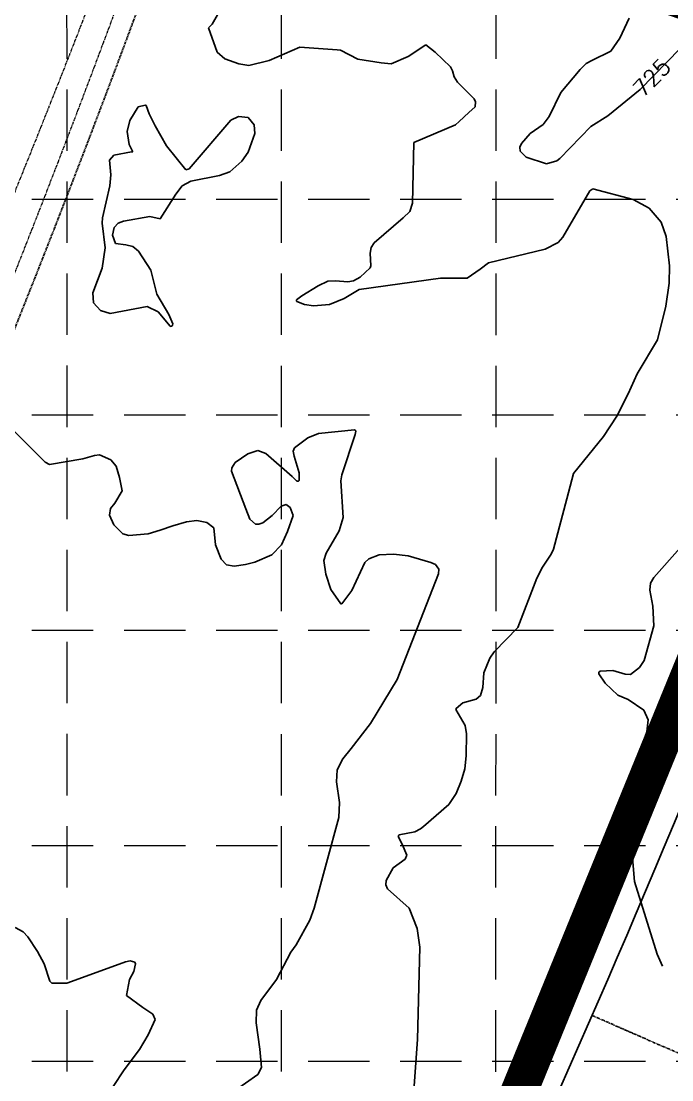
# Model space of a CAD drawing. Header units: inches. Extents: x 2520351 to 2523325, y 7106287 to 7111535.
# Drawn here: x 2520872.9 to 2521032, y 7107496.2 to 7107754.8 of the extents above; entities that cross this region are included whole.
import ezdxf

# ---------------------------------------------------------------- set-up
doc = ezdxf.new("R2010")
doc.units = ezdxf.units.IN
doc.header["$MEASUREMENT"] = 0
for name, pattern in [('DASHED', [0.75, 0.5, -0.25]), ('HIDDEN', [0.375, 0.25, -0.125]), ('Xbndy-SC$0$HIDDEN', [0.375, 0.25, -0.125]), ('Xbndy-SC$0$PHANTOM2', [1.25, 0.625, -0.125, 0.125, -0.125, 0.125, -0.125]), ('XSITE-SC2$0$PHANTOM2', [1.25, 0.625, -0.125, 0.125, -0.125, 0.125, -0.125])]:
    doc.linetypes.add(name, pattern=pattern)
for name, color, linetype in [('1 SODDED LOT', 2, 'Continuous'), ('CONTOURS', 35, 'Continuous'), ('GRID', 254, 'DASHED'), ('LIMITS OF DISTURBANCE', 1, 'Continuous'), ('Xbndy-SC$0$ESMT-WTR-RIDGE', 7, 'Xbndy-SC$0$HIDDEN'), ('XPAV-sc2$0$P-FOC', 11, 'Continuous'), ('XSITE-SC$0$bdy-65acres', 1, 'Continuous'), ('XSITE-SC2$0$P-LOTS', 251, 'XSITE-SC2$0$PHANTOM2'), ('XSITE-SC2$0$P-ROW-01', 3, 'XSITE-SC2$0$PHANTOM2'), ('xstorm-rr$0$storm-drain_a-PROP-PIPE', 251, 'Continuous')]:
    doc.layers.add(name, color=color, linetype=linetype)
doc.layers.add('Xbndy-SC$0$ROW-EX', color=5, linetype='Xbndy-SC$0$PHANTOM2', lineweight=0)
doc.styles.add('XTOPO-SC1-sec$0$L100_40', font='SIMPLEX.shx', dxfattribs={"height": 4})

msp = doc.modelspace()

# ---------------------------------------------------------------- hatches: boundary and pattern name
at = {"layer": '1 SODDED LOT'}
h = msp.add_hatch(dxfattribs=at)
h.set_pattern_fill('ANSI31', color=256, scale=60, style=0)
edge = h.paths.add_edge_path()
edge.add_line((2521746.39, 7107646.36), (2521744.86, 7107758.31))
edge.add_line((2521744.86, 7107758.31), (2521747.04, 7107758.37))
edge.add_line((2521747.04, 7107758.37), (2521750.99, 7107762.44))
edge.add_line((2521750.99, 7107762.44), (2521785.43, 7107762.91))
edge.add_arc((2521785.67, 7107745.01), 17.9, 0.1621, 90.7879, ccw=False)
edge.add_line((2521803.57, 7107745.06), (2521804.89, 7107727.46))
edge.add_line((2521804.89, 7107727.46), (2521805.02, 7107717.88))
edge.add_line((2521805.02, 7107717.88), (2521805.23, 7107706.44))
edge.add_line((2521805.23, 7107706.44), (2521804.25, 7107705.42))
edge.add_line((2521804.25, 7107705.42), (2521804.6, 7107688.82))
edge.add_arc((2521758.68, 7107687.86), 45.94, -68.3455, 1.1975, ccw=False)
edge.add_line((2521775.63, 7107645.16), (2521772.36, 7107644.15))
edge.add_line((2521772.36, 7107644.15), (2521769.8, 7107643.54))
edge.add_line((2521769.8, 7107643.54), (2521767.1, 7107643.06))
edge.add_line((2521767.1, 7107643.06), (2521762.92, 7107642.61))
edge.add_line((2521762.92, 7107642.61), (2521746.45, 7107642.34))
edge.add_line((2521746.45, 7107642.34), (2521746.39, 7107646.36))
h.paths.add_polyline_path([(2521496.41, 7107642.91), (2521494.87, 7107754.48), (2521494.86, 7107754.89), (2521544.44, 7107755.57), (2521546.49, 7107638.6), (2521496.44, 7107637.89)])
edge = h.paths.add_edge_path()
edge.add_line((2521560.4, 7107910.52), (2521558.07, 7108023.7))
edge.add_line((2521558.07, 7108023.7), (2521651.66, 7108025.62))
edge.add_line((2521651.66, 7108025.62), (2521653.09, 7108025.65))
edge.add_line((2521653.09, 7108025.65), (2521655.12, 7108025.67))
edge.add_arc((2521654.18, 7108007.32), 18.37, 20.5729, 87.0589, ccw=False)
edge.add_line((2521671.38, 7108013.78), (2521671.96, 7108011.77))
edge.add_line((2521671.96, 7108011.77), (2521672.24, 7108010.33))
edge.add_line((2521672.24, 7108010.33), (2521672.66, 7108004.67))
edge.add_line((2521672.66, 7108004.67), (2521673.88, 7107987.84))
edge.add_line((2521673.88, 7107987.84), (2521674.16, 7107971.91))
edge.add_line((2521674.16, 7107971.91), (2521673.19, 7107970.83))
edge.add_line((2521673.19, 7107970.83), (2521673.5, 7107955.69))
edge.add_arc((2521631.78, 7107952.34), 41.85, -86.2826, 4.5999, ccw=False)
edge.add_line((2521634.49, 7107910.57), (2521614.91, 7107910.13))
edge.add_line((2521614.91, 7107910.13), (2521613.93, 7107909.11))
edge.add_line((2521613.93, 7107909.11), (2521560.45, 7107908.05))
edge.add_line((2521560.45, 7107908.05), (2521560.4, 7107910.52))
edge = h.paths.add_edge_path()
edge.add_line((2521047.4, 7108212.41), (2521153.71, 7108190.41))
edge.add_line((2521153.71, 7108190.41), (2521165.45, 7108187.98))
edge.add_line((2521165.45, 7108187.98), (2521145.19, 7108096.36))
edge.add_line((2521145.19, 7108096.36), (2521144.82, 7108095.18))
edge.add_arc((2521127.58, 7108100.49), 18.04, 257.7556, 342.8824, ccw=False)
edge.add_line((2521123.75, 7108082.86), (2521105.24, 7108086.22))
edge.add_line((2521105.24, 7108086.22), (2521097.17, 7108087.7))
edge.add_line((2521097.17, 7108087.7), (2521093.78, 7108088.45))
edge.add_line((2521093.78, 7108088.45), (2521093.02, 7108089.64))
edge.add_line((2521093.02, 7108089.64), (2521042.14, 7108100.83))
edge.add_line((2521042.14, 7108100.83), (2521023.14, 7108104.63))
edge.add_line((2521023.14, 7108104.63), (2521047.4, 7108212.41))
edge = h.paths.add_edge_path()
edge.add_line((2521019.41, 7108035.32), (2521021.41, 7108042.83))
edge.add_arc((2521076.42, 7108028.18), 56.93, 107.2084, 165.0796, ccw=False)
edge.add_line((2521059.58, 7108082.56), (2521062.02, 7108082.75))
edge.add_line((2521062.02, 7108082.75), (2521063.44, 7108082.78))
edge.add_arc((2521064.2, 7108044.41), 38.38, 78.5499, 91.1383, ccw=False)
edge.add_line((2521071.82, 7108082.03), (2521087.22, 7108078.63))
edge.add_line((2521087.22, 7108078.63), (2521090.43, 7108077.93))
edge.add_line((2521090.43, 7108077.93), (2521091.62, 7108078.69))
edge.add_line((2521091.62, 7108078.69), (2521095.11, 7108077.9))
edge.add_line((2521095.11, 7108077.9), (2521098.91, 7108076.73))
edge.add_line((2521098.91, 7108076.73), (2521104.9, 7108074.86))
edge.add_line((2521104.9, 7108074.86), (2521106.43, 7108074.38))
edge.add_line((2521106.43, 7108074.38), (2521107.21, 7108074.19))
edge.add_arc((2521102.83, 7108057.05), 17.69, -2.7582, 75.6705, ccw=False)
edge.add_arc((2521095.73, 7108057.39), 24.8, 350.2174, 357.2418, ccw=False)
edge.add_arc((2521158.46, 7108041.57), 40.02, 163.1293, 313.4846)
edge.add_line((2521185.99, 7108012.53), (2521186.72, 7108013.24))
edge.add_line((2521186.72, 7108013.24), (2521188.44, 7108014.97))
edge.add_line((2521188.44, 7108014.97), (2521189.32, 7108015.76))
edge.add_line((2521189.32, 7108015.76), (2521190.38, 7108016.6))
edge.add_arc((2521201.33, 7108002.77), 17.64, 93.2276, 128.3689, ccw=False)
edge.add_line((2521200.34, 7108020.38), (2521227, 7108020.95))
edge.add_line((2521227, 7108020.95), (2521230.56, 7107901.29))
edge.add_line((2521230.56, 7107901.29), (2521209.57, 7107900.92))
edge.add_line((2521209.57, 7107900.92), (2521208.43, 7107900.96))
edge.add_arc((2521221.45, 7108343.75), 442.98, 261.0973, 268.3161, ccw=False)
edge.add_line((2521152.89, 7107906.1), (2521147.31, 7107907.18))
edge.add_line((2521147.31, 7107907.18), (2521141.42, 7107908.4))
edge.add_line((2521141.42, 7107908.4), (2521135.5, 7107909.75))
edge.add_line((2521135.5, 7107909.75), (2521130.22, 7107911.08))
edge.add_line((2521130.22, 7107911.08), (2521114.24, 7107915.61))
edge.add_line((2521114.24, 7107915.61), (2521091.68, 7107923.2))
edge.add_line((2521091.68, 7107923.2), (2521064.35, 7107932.48))
edge.add_line((2521064.35, 7107932.48), (2521052.41, 7107936.54))
edge.add_line((2521052.41, 7107936.54), (2521051.79, 7107937.81))
edge.add_line((2521051.79, 7107937.81), (2521044.55, 7107940.27))
edge.add_arc((2521050.15, 7107983.52), 43.61, 187.3885, 262.6305, ccw=False)
edge.add_line((2521006.9, 7107977.91), (2521006.81, 7107978.71))
edge.add_line((2521006.81, 7107978.71), (2521006.68, 7107980.35))
edge.add_line((2521006.68, 7107980.35), (2521006.61, 7107982.52))
edge.add_arc((2521037.37, 7107983.5), 30.78, 169.0142, 181.8294, ccw=False)
edge.add_line((2521007.16, 7107989.36), (2521012.97, 7108011.46))
edge.add_line((2521012.97, 7108011.46), (2521012.26, 7108012.66))
edge.add_line((2521012.26, 7108012.66), (2521018.19, 7108034.61))
edge.add_line((2521018.19, 7108034.61), (2521019.41, 7108035.32))
h.paths.add_polyline_path([(2521283.39, 7108006.11), (2521285.51, 7107902.42), (2521505.51, 7107906.91), (2521503.11, 7108022.57), (2521283.29, 7108018.11)])
edge = h.paths.add_edge_path()
edge.add_line((2521558.72, 7108049.83), (2521558.74, 7108061.74))
edge.add_line((2521558.74, 7108061.74), (2521556.73, 7108159.77))
edge.add_line((2521556.73, 7108159.77), (2521608.8, 7108160.83))
edge.add_line((2521608.8, 7108160.83), (2521609.82, 7108159.85))
edge.add_line((2521609.82, 7108159.85), (2521624.96, 7108160.17))
edge.add_arc((2521625.88, 7108115.42), 44.75, 8.834, 91.1827, ccw=False)
edge.add_line((2521670.1, 7108122.3), (2521670.53, 7108101.58))
edge.add_line((2521670.53, 7108101.58), (2521671.54, 7108100.6))
edge.add_line((2521671.54, 7108100.6), (2521671.87, 7108084.53))
edge.add_line((2521671.87, 7108084.53), (2521671.15, 7108070.03))
edge.add_line((2521671.15, 7108070.03), (2521671.15, 7108068.8))
edge.add_arc((2521654.11, 7108068.8), 17.04, -87.2047, 0, ccw=False)
edge.add_line((2521654.94, 7108051.78), (2521653.54, 7108051.67))
edge.add_line((2521653.54, 7108051.67), (2521558.72, 7108049.83))
edge = h.paths.add_edge_path()
edge.add_line((2521506.88, 7108158.75), (2521219.57, 7108152.9))
edge.add_line((2521219.57, 7108152.9), (2521201.84, 7108151.72))
edge.add_line((2521201.84, 7108151.72), (2521198.48, 7108151.46))
edge.add_arc((2521199.96, 7108132), 19.52, 94.3325, 163.5555)
edge.add_line((2521181.24, 7108137.52), (2521171.4, 7108094.46))
edge.add_line((2521171.4, 7108094.46), (2521161.77, 7108088.5))
edge.add_line((2521161.77, 7108088.5), (2521156.09, 7108064.96))
edge.add_arc((2521177.51, 7108059.79), 22.04, 166.4191, 262.6913)
edge.add_line((2521174.7, 7108037.93), (2521175.55, 7108037.91))
edge.add_line((2521175.55, 7108037.91), (2521179.48, 7108042))
edge.add_line((2521179.48, 7108042), (2521402.46, 7108046.53))
edge.add_line((2521402.46, 7108046.53), (2521495.69, 7108048.45))
edge.add_line((2521495.69, 7108048.45), (2521499.77, 7108044.52))
edge.add_line((2521499.77, 7108044.52), (2521508.7, 7108044.69))
edge.add_line((2521508.7, 7108044.69), (2521508.63, 7108061.23))
edge.add_line((2521508.63, 7108061.23), (2521506.88, 7108158.75))
edge = h.paths.add_edge_path()
edge.add_line((2521610.94, 7108171.88), (2521608.46, 7108290.01))
edge.add_line((2521608.46, 7108290.01), (2521533.5, 7108288.35))
edge.add_line((2521533.5, 7108288.35), (2521484.86, 7108287.21))
edge.add_line((2521484.86, 7108287.21), (2521460.83, 7108286.21))
edge.add_line((2521460.83, 7108286.21), (2521429.9, 7108284.54))
edge.add_line((2521429.9, 7108284.54), (2521368.78, 7108281.06))
edge.add_line((2521368.78, 7108281.06), (2521349.23, 7108279.95))
edge.add_line((2521349.23, 7108279.95), (2521261.12, 7108274.98))
edge.add_line((2521261.12, 7108274.98), (2521221, 7108272.74))
edge.add_line((2521221, 7108272.74), (2521216.72, 7108276.52))
edge.add_line((2521216.72, 7108276.52), (2521216.67, 7108276.52))
edge.add_arc((2521217.41, 7108256.67), 19.86, 92.1221, 170.604)
edge.add_line((2521197.82, 7108259.91), (2521204.23, 7108250.57))
edge.add_line((2521204.23, 7108250.57), (2521191.32, 7108184.43))
edge.add_line((2521191.32, 7108184.43), (2521191.26, 7108184.1))
edge.add_arc((2521208.22, 7108180.91), 17.26, 169.3216, 273.4207)
edge.add_line((2521209.25, 7108163.67), (2521219.73, 7108162.93))
edge.add_line((2521219.73, 7108162.93), (2521312.77, 7108164.87))
edge.add_line((2521312.77, 7108164.87), (2521481.29, 7108168.3))
edge.add_line((2521481.29, 7108168.3), (2521608.6, 7108170.83))
edge.add_line((2521608.6, 7108170.83), (2521609.57, 7108171.85))
edge.add_line((2521609.57, 7108171.85), (2521610.94, 7108171.88))
edge = h.paths.add_edge_path()
edge.add_line((2521627.16, 7108316.19), (2521544.24, 7108314.51))
edge.add_line((2521544.24, 7108314.51), (2521502.41, 7108313.51))
edge.add_line((2521502.41, 7108313.51), (2521481.25, 7108313))
edge.add_line((2521481.25, 7108313), (2521407.23, 7108309.18))
edge.add_line((2521407.23, 7108309.18), (2521291.9, 7108302.79))
edge.add_line((2521291.9, 7108302.79), (2521288.46, 7108418.47))
edge.add_line((2521288.46, 7108418.47), (2521407.15, 7108420.82))
edge.add_line((2521407.15, 7108420.82), (2521497.39, 7108422.63))
edge.add_line((2521497.39, 7108422.63), (2521603.37, 7108424.87))
edge.add_line((2521603.37, 7108424.87), (2521604.44, 7108423.88))
edge.add_line((2521604.44, 7108423.88), (2521620.18, 7108424.17))
edge.add_arc((2521620.99, 7108379.83), 44.34, 11.6094, 91.0508, ccw=False)
edge.add_line((2521664.42, 7108388.76), (2521665.18, 7108365.61))
edge.add_line((2521665.18, 7108365.61), (2521666.17, 7108364.62))
edge.add_line((2521666.17, 7108364.62), (2521666.53, 7108349.61))
edge.add_line((2521666.53, 7108349.61), (2521665.82, 7108330.77))
edge.add_line((2521665.82, 7108330.77), (2521665.78, 7108329.18))
edge.add_arc((2521648.75, 7108329.68), 17.03, 269.7677, 358.3135, ccw=False)
edge.add_line((2521648.68, 7108312.65), (2521631.32, 7108312.27))
edge.add_line((2521631.32, 7108312.27), (2521627.16, 7108316.19))
edge = h.paths.add_edge_path()
edge.add_line((2521256.27, 7108555.67), (2521264.44, 7108547.85))
edge.add_line((2521264.44, 7108547.85), (2521422.22, 7108551.08))
edge.add_line((2521422.22, 7108551.08), (2521439.6, 7108551.4))
edge.add_line((2521439.6, 7108551.4), (2521460.09, 7108551.78))
edge.add_line((2521460.09, 7108551.78), (2521478.53, 7108551.99))
edge.add_line((2521478.53, 7108551.99), (2521498.9, 7108551.85))
edge.add_line((2521498.9, 7108551.85), (2521515.27, 7108551.59))
edge.add_line((2521515.27, 7108551.59), (2521535.22, 7108551.01))
edge.add_line((2521535.22, 7108551.01), (2521558.63, 7108550.02))
edge.add_line((2521558.63, 7108550.02), (2521563.46, 7108549.77))
edge.add_line((2521563.46, 7108549.77), (2521600.09, 7108547.42))
edge.add_line((2521600.09, 7108547.42), (2521612.24, 7108546.59))
edge.add_line((2521612.24, 7108546.59), (2521642.87, 7108544.49))
edge.add_line((2521642.87, 7108544.49), (2521644.67, 7108544.41))
edge.add_arc((2521643.68, 7108526.18), 18.26, -0.2001, 86.9036, ccw=False)
edge.add_line((2521661.94, 7108526.12), (2521663.48, 7108497.64))
edge.add_line((2521663.48, 7108497.64), (2521662.44, 7108496.61))
edge.add_line((2521662.44, 7108496.61), (2521662.84, 7108477.01))
edge.add_arc((2521621.17, 7108477.8), 41.67, 279.5049, 358.923, ccw=False)
edge.add_line((2521628.05, 7108436.7), (2521270.95, 7108428.02))
edge.add_line((2521270.95, 7108428.02), (2521264.41, 7108428))
edge.add_line((2521264.41, 7108428), (2521251.99, 7108428.74))
edge.add_line((2521251.99, 7108428.74), (2521250.56, 7108428.86))
edge.add_line((2521250.56, 7108428.86), (2521248.88, 7108429.14))
edge.add_arc((2521252.57, 7108446.62), 17.86, 178.6911, 258.0797, ccw=False)
edge.add_line((2521234.71, 7108447.03), (2521243.77, 7108528.42))
edge.add_line((2521243.77, 7108528.42), (2521236.52, 7108537.37))
edge.add_line((2521236.52, 7108537.37), (2521236.59, 7108537.82))
edge.add_arc((2521256.58, 7108535.54), 20.12, 94.1833, 173.5096, ccw=False)
edge.add_line((2521255.11, 7108555.6), (2521256.27, 7108555.67))
edge = h.paths.add_edge_path()
edge.add_line((2521107.58, 7108664.77), (2521108.64, 7108682.72))
edge.add_line((2521108.64, 7108682.72), (2521266.52, 7108685.94))
edge.add_line((2521266.52, 7108685.94), (2521268.4, 7108592.03))
edge.add_line((2521268.4, 7108592.03), (2521265.61, 7108582.1))
edge.add_line((2521265.61, 7108582.1), (2521265.6, 7108582.05))
edge.add_line((2521265.6, 7108582.05), (2521265.56, 7108582.07))
edge.add_arc((2521245.59, 7108545.89), 41.32, 61.0945, 134.8409)
edge.add_line((2521216.45, 7108575.19), (2521207.18, 7108580.34))
edge.add_line((2521207.18, 7108580.34), (2521107.58, 7108664.77))
h.paths.add_polyline_path([(2521338.51, 7108687.38), (2521340.74, 7108575.45), (2521409.85, 7108576.76), (2521462.55, 7108577.85), (2521498.11, 7108577.93), (2521524.42, 7108577.42), (2521561.99, 7108575.86), (2521619.96, 7108572.16), (2521620.68, 7108584.2), (2521618.44, 7108693.07)])
edge = h.paths.add_edge_path()
edge.add_line((2521675.61, 7108638.41), (2521787.53, 7108640.54))
edge.add_line((2521787.53, 7108640.54), (2521788.82, 7108582.44))
edge.add_arc((2521769.3, 7108582), 19.53, -91.2766, 1.2682, ccw=False)
edge.add_line((2521768.86, 7108562.48), (2521676.84, 7108568.35))
edge.add_line((2521676.84, 7108568.35), (2521675.61, 7108638.41))
h.paths.add_polyline_path([(2522089.45, 7108697.69), (2522087.41, 7108797.67), (2522087.4, 7108809.66), (2522141.64, 7108810.78), (2522144.56, 7108694.83), (2522090.79, 7108693.71), (2522089.8, 7108692.7), (2522089.51, 7108692.7)])
h.paths.add_polyline_path([(2522252.39, 7108801.05), (2522254.38, 7108696.13), (2522309.56, 7108697.17), (2522307.11, 7108814.19), (2522252.07, 7108813.05)])
edge = h.paths.add_edge_path()
edge.add_line((2522425.42, 7107990.85), (2522320.45, 7107988.7))
edge.add_line((2522320.45, 7107988.7), (2522321.28, 7107951.54))
edge.add_line((2522321.28, 7107951.54), (2522322.52, 7107935.37))
edge.add_arc((2522340.74, 7107935.67), 18.22, 180.9526, 266.0005)
edge.add_line((2522339.47, 7107917.49), (2522396.48, 7107918.22))
edge.add_line((2522396.48, 7107918.22), (2522404.4, 7107910.48))
edge.add_line((2522404.4, 7107910.48), (2522427.53, 7107910.71))
edge.add_arc((2522426.8, 7107930.52), 19.82, 272.1239, 358.3676)
edge.add_line((2522446.62, 7107929.95), (2522445.36, 7107990.97))
edge.add_line((2522445.36, 7107990.97), (2522425.42, 7107990.85))
h.paths.add_polyline_path([(2522420.67, 7108224.34), (2522421.87, 7108165.95), (2522317.91, 7108163.85), (2522317.73, 7108171.63), (2522316.69, 7108172.59), (2522315.73, 7108222.04)])
h.paths.add_polyline_path([(2522580.28, 7108243.42), (2522458.38, 7108240.38), (2522464.65, 7107967.07), (2522585.56, 7107967.98)])
edge = h.paths.add_edge_path()
edge.add_line((2522579.22, 7108296.92), (2522576.73, 7108417.39))
edge.add_line((2522576.73, 7108417.39), (2522469.65, 7108328.39))
edge.add_line((2522469.65, 7108328.39), (2522462.53, 7108321.45))
edge.add_line((2522462.53, 7108321.45), (2522462.71, 7108321.2))
edge.add_arc((2522430.81, 7108296.5), 40.35, 0.4877, 37.7474, ccw=False)
edge.add_line((2522471.16, 7108296.85), (2522579.22, 7108296.92))
h.paths.add_polyline_path([(2522576.35, 7108437.57), (2522445, 7108434.96), (2522443.72, 7108526.29), (2522442.61, 7108536.5), (2522453.2, 7108543.61), (2522459.72, 7108551.85), (2522464.2, 7108561.88), (2522465.59, 7108573.17), (2522464.18, 7108583.42), (2522459.8, 7108593.28), (2522456.3, 7108597.55), (2522461.81, 7108601.72), (2522466.36, 7108600.86), (2522572.93, 7108603.07)])
h.paths.add_polyline_path([(2522569.61, 7108768), (2522570.72, 7108713.03), (2522460.71, 7108710.69), (2522444.76, 7108711.11), (2522444.01, 7108746), (2522444.87, 7108752.5), (2522447.49, 7108758.01), (2522451.68, 7108762.45), (2522456.29, 7108765.05), (2522464.83, 7108769.19), (2522481.93, 7108766.16)])
h.paths.add_polyline_path([(2522560.76, 7109202.2), (2522446.33, 7109199.81), (2522434.27, 7109198.05), (2522437.5, 7109182.67), (2522439.66, 7109156.51), (2522441.43, 7109069.76), (2522437.53, 7109065.63), (2522437.82, 7109051.02), (2522439.59, 7109049.34), (2522563.76, 7109052.27)])

# ---------------------------------------------------------------- linework, layer by layer
at = {"layer": 'CONTOURS'}
for p, q in [((2520921.93, 7107758.28, 726), (2520919.56, 7107754.09, 726)), ((2521021.55, 7107755.6, 725), (2521019.23, 7107750.65, 725)), ((2520919.56, 7107754.09, 726), (2520918.67, 7107753.2, 726)), ((2520918.67, 7107753.2, 726), (2520920.83, 7107747.3, 726)), ((2521019.23, 7107750.65, 725), (2521017.07, 7107747.52, 725)), ((2520920.83, 7107747.3, 726), (2520922.71, 7107745.67, 726)), ((2520933.51, 7107745.23, 726), (2520941.05, 7107748.45, 726)), ((2520941.05, 7107748.45, 726), (2520950.17, 7107747.86, 726)), ((2520950.17, 7107747.86, 726), (2520951, 7107747.77, 726)), ((2520951, 7107747.77, 726), (2520955.17, 7107745.57, 726)), ((2520967.51, 7107746.24, 726), (2520971.86, 7107749.04, 726)), ((2520971.86, 7107749.04, 726), (2520974.11, 7107747.23, 726)), ((2520974.11, 7107747.23, 726), (2520977.82, 7107743.68, 726)), ((2521017.07, 7107747.52, 725), (2521012.44, 7107745.24, 725)), ((2521024.24, 7107738.17, 725), (2521033.96, 7107748.16, 725)), ((2520922.71, 7107745.67, 726), (2520926.08, 7107744.38, 726)), ((2520926.08, 7107744.38, 726), (2520928.52, 7107744.04, 726)), ((2520928.52, 7107744.04, 726), (2520933.51, 7107745.23, 726)), ((2520955.17, 7107745.57, 726), (2520960.89, 7107744.64, 726)), ((2520960.89, 7107744.64, 726), (2520963.38, 7107744.43, 726)), ((2520963.38, 7107744.43, 726), (2520967.51, 7107746.24, 726)), ((2521010.98, 7107744.46, 725), (2521009.55, 7107743.06, 725)), ((2521012.44, 7107745.24, 725), (2521010.98, 7107744.46, 725)), ((2520977.82, 7107743.68, 726), (2520978.36, 7107742.74, 726)), ((2520978.36, 7107742.74, 726), (2520978.73, 7107741.22, 726)), ((2521009.55, 7107743.06, 725), (2521004.86, 7107737.38, 725)), ((2520978.73, 7107741.22, 726), (2520979.53, 7107739.93, 726)), ((2520979.53, 7107739.93, 726), (2520983.61, 7107735.83, 726)), ((2521004.86, 7107737.38, 725), (2521001.97, 7107731.51, 725)), ((2521016.34, 7107731.7, 725), (2521024.24, 7107738.17, 725)), ((2520899.51, 7107730.55, 727), (2520901.47, 7107733.88, 727)), ((2520901.47, 7107733.88, 727), (2520903.25, 7107734.33, 727)), ((2520903.25, 7107734.33, 727), (2520903.43, 7107734.27, 727)), ((2520903.43, 7107734.27, 727), (2520904.19, 7107732.16, 727)), ((2520983.87, 7107733.91, 726), (2520982.33, 7107732.5, 726)), ((2520983.61, 7107735.83, 726), (2520983.97, 7107735.17, 726)), ((2520983.97, 7107735.17, 726), (2520983.87, 7107733.91, 726)), ((2520904.19, 7107732.16, 727), (2520905.68, 7107729.25, 727)), ((2520924.14, 7107730.63, 727), (2520926.03, 7107731.57, 727)), ((2520926.03, 7107731.57, 727), (2520928.37, 7107731.27, 727)), ((2520928.37, 7107731.27, 727), (2520929.83, 7107729.48, 727)), ((2520982.33, 7107732.5, 726), (2520979.95, 7107730.3, 726)), ((2521001.97, 7107731.51, 725), (2521000.53, 7107729.62, 725)), ((2521012.19, 7107729.07, 725), (2521016.34, 7107731.7, 725)), ((2520898.78, 7107727.89, 727), (2520899.51, 7107730.55, 727)), ((2520905.68, 7107729.25, 727), (2520908.43, 7107724.37, 727)), ((2520913.99, 7107718.77, 727), (2520924.14, 7107730.63, 727)), ((2520929.83, 7107729.48, 727), (2520929.99, 7107727.37, 727)), ((2520979.05, 7107729.47, 726), (2520968.86, 7107725.18, 726)), ((2520979.95, 7107730.3, 726), (2520979.05, 7107729.47, 726)), ((2521000.53, 7107729.62, 725), (2520997.34, 7107727.38, 725)), ((2521004.55, 7107721.27, 725), (2521012.19, 7107729.07, 725)), ((2520899.31, 7107724.67, 727), (2520898.78, 7107727.89, 727)), ((2520929.99, 7107727.37, 727), (2520928.42, 7107722.86, 727)), ((2520997.34, 7107727.38, 725), (2520995.2, 7107724.95, 725)), ((2520900.11, 7107723.08, 727), (2520899.31, 7107724.67, 727)), ((2520908.43, 7107724.37, 727), (2520913.18, 7107718.49, 727)), ((2520968.86, 7107725.18, 726), (2520968.58, 7107710.36, 726)), ((2520995.2, 7107724.95, 725), (2520994.8, 7107724.04, 725)), ((2520994.8, 7107724.04, 725), (2520994.92, 7107723.06, 725)), ((2520894.52, 7107720.84, 727), (2520895.53, 7107722.06, 727)), ((2520895.53, 7107722.06, 727), (2520899.84, 7107722.88, 727)), ((2520899.84, 7107722.88, 727), (2520900.21, 7107722.9, 727)), ((2520900.21, 7107722.9, 727), (2520900.11, 7107723.08, 727)), ((2520928.42, 7107722.86, 727), (2520926.85, 7107720.63, 727)), ((2520994.92, 7107723.06, 725), (2520996.39, 7107721.63, 725)), ((2520996.39, 7107721.63, 725), (2521001.32, 7107720, 725)), ((2521003.85, 7107720.7, 725), (2521004.55, 7107721.27, 725)), ((2520894.82, 7107717.28, 727), (2520894.52, 7107720.84, 727)), ((2520913.18, 7107718.49, 727), (2520913.99, 7107718.77, 727)), ((2520926.85, 7107720.63, 727), (2520923.95, 7107718.03, 727)), ((2521001.32, 7107720, 725), (2521003.85, 7107720.7, 725)), ((2520894.57, 7107714.59, 727), (2520894.82, 7107717.28, 727)), ((2520914.42, 7107715.77, 727), (2520912.25, 7107714.61, 727)), ((2520921.41, 7107717.11, 727), (2520914.42, 7107715.77, 727)), ((2520923.95, 7107718.03, 727), (2520921.41, 7107717.11, 727)), ((2520923.95, 7107718.03, 727), (2520923.95, 7107718.03, 727)), ((2520892.83, 7107706.77, 727), (2520894.57, 7107714.59, 727)), ((2520912.25, 7107714.61, 727), (2520910.68, 7107712.59, 727)), ((2521005.35, 7107702.03, 726), (2521011.9, 7107713.4, 726)), ((2521011.9, 7107713.4, 726), (2521012.66, 7107713.85, 726)), ((2521012.66, 7107713.85, 726), (2521022.47, 7107711.25, 726)), ((2520910.68, 7107712.59, 727), (2520906.86, 7107706.56, 727)), ((2521022.47, 7107711.25, 726), (2521026.41, 7107709.13, 726)), ((2520967.9, 7107708.36, 726), (2520966.28, 7107706.79, 726)), ((2520968.58, 7107710.36, 726), (2520967.9, 7107708.36, 726)), ((2521026.41, 7107709.13, 726), (2521029.36, 7107705.69, 726)), ((2520892.67, 7107705.47, 727), (2520892.83, 7107706.77, 727)), ((2520893.46, 7107699.45, 727), (2520892.67, 7107705.47, 727)), ((2520896.64, 7107705.46, 727), (2520895.68, 7107704.45, 727)), ((2520897.92, 7107706.01, 727), (2520896.64, 7107705.46, 727)), ((2520904.36, 7107707.1, 727), (2520897.92, 7107706.01, 727)), ((2520906.86, 7107706.56, 727), (2520904.36, 7107707.1, 727)), ((2520966.28, 7107706.79, 726), (2520959.23, 7107700.69, 726)), ((2521029.36, 7107705.69, 726), (2521030.57, 7107702.23, 726)), ((2520895.68, 7107704.45, 727), (2520895.26, 7107702.51, 727)), ((2520895.26, 7107702.51, 727), (2520895.96, 7107700.52, 727)), ((2520895.96, 7107700.52, 727), (2520898.49, 7107700.21, 727)), ((2520898.49, 7107700.21, 727), (2520900.22, 7107699.79, 727)), ((2520959.23, 7107700.69, 726), (2520958.44, 7107699.54, 726)), ((2521001.03, 7107699.15, 726), (2521004.15, 7107700.78, 726)), ((2521004.15, 7107700.78, 726), (2521005.35, 7107702.03, 726)), ((2521030.57, 7107702.23, 726), (2521031.35, 7107695.04, 726)), ((2520892.67, 7107694.46, 727), (2520893.46, 7107699.45, 727)), ((2520900.22, 7107699.79, 727), (2520901.56, 7107698.61, 727)), ((2520901.56, 7107698.61, 727), (2520904.58, 7107694.02, 727)), ((2520958.44, 7107699.54, 726), (2520958.18, 7107698.15, 726)), ((2520958.18, 7107698.15, 726), (2520958.4, 7107695.02, 726)), ((2520987.14, 7107695.83, 726), (2521001.03, 7107699.15, 726)), ((2520985.12, 7107694.21, 726), (2520987.14, 7107695.83, 726)), ((2521031.35, 7107695.04, 726), (2521031.31, 7107690.8, 726)), ((2520890.43, 7107688.43, 727), (2520892.67, 7107694.46, 727)), ((2520904.58, 7107694.02, 727), (2520906.07, 7107688.12, 727)), ((2520958.21, 7107694.54, 726), (2520955.75, 7107692.27, 726)), ((2520958.4, 7107695.02, 726), (2520958.21, 7107694.54, 726)), ((2520981.95, 7107692.05, 726), (2520985.12, 7107694.21, 726)), ((2520945.5, 7107690.2, 726), (2520941.49, 7107687.72, 726)), ((2520947.85, 7107691.28, 726), (2520945.5, 7107690.2, 726)), ((2520949.74, 7107691.37, 726), (2520947.85, 7107691.28, 726)), ((2520952.72, 7107691.14, 726), (2520949.74, 7107691.37, 726)), ((2520954.18, 7107691.43, 726), (2520952.72, 7107691.14, 726)), ((2520955.75, 7107692.27, 726), (2520954.18, 7107691.43, 726)), ((2520955.5, 7107689.24, 726), (2520975.42, 7107692.04, 726)), ((2520975.42, 7107692.04, 726), (2520981.95, 7107692.05, 726)), ((2521031.31, 7107690.8, 726), (2521030.46, 7107685.19, 726)), ((2520890.63, 7107686.04, 727), (2520890.43, 7107688.43, 727)), ((2520906.07, 7107688.12, 727), (2520909.02, 7107683.16, 727)), ((2520941.49, 7107687.72, 726), (2520940.25, 7107686.72, 726)), ((2520951.86, 7107687.06, 726), (2520955.5, 7107689.24, 726)), ((2520892.31, 7107684.16, 727), (2520890.63, 7107686.04, 727)), ((2520903.69, 7107685.16, 727), (2520894.69, 7107683.39, 727)), ((2520906.36, 7107683.83, 727), (2520903.69, 7107685.16, 727)), ((2520940.25, 7107686.72, 726), (2520940.21, 7107686.52, 726)), ((2520940.21, 7107686.52, 726), (2520940.3, 7107686.33, 726)), ((2520940.3, 7107686.33, 726), (2520942.13, 7107685.62, 726)), ((2520942.13, 7107685.62, 726), (2520944.35, 7107685.32, 726)), ((2520944.35, 7107685.32, 726), (2520948.3, 7107685.57, 726)), ((2520948.3, 7107685.57, 726), (2520951.86, 7107687.06, 726)), ((2521030.46, 7107685.19, 726), (2521028.49, 7107676.97, 726)), ((2520894.69, 7107683.39, 727), (2520892.31, 7107684.16, 727)), ((2520909.31, 7107680.3, 727), (2520906.36, 7107683.83, 727)), ((2520909.02, 7107683.16, 727), (2520909.96, 7107680.85, 727)), ((2520909.42, 7107680.25, 727), (2520909.31, 7107680.3, 727)), ((2520909.73, 7107680.32, 727), (2520909.42, 7107680.25, 727)), ((2520909.94, 7107680.54, 727), (2520909.73, 7107680.32, 727)), ((2520909.96, 7107680.85, 727), (2520909.94, 7107680.54, 727)), ((2521028.49, 7107676.97, 726), (2521023.48, 7107668.67, 726)), ((2521023.48, 7107668.67, 726), (2521021.25, 7107663.75, 726)), ((2521021.25, 7107663.75, 726), (2521018.5, 7107658.35, 726)), ((2521018.5, 7107658.35, 726), (2521015.28, 7107653.33, 726)), ((2520871.05, 7107654.82, 727), (2520878.78, 7107647.08, 727)), ((2520942.98, 7107653.04, 727), (2520945.59, 7107654.08, 727)), ((2520945.59, 7107654.08, 727), (2520954.38, 7107654.96, 727)), ((2520954.52, 7107653.82, 727), (2520951.26, 7107643.98, 727)), ((2520954.38, 7107654.96, 727), (2520954.57, 7107654.89, 727)), ((2520954.72, 7107654.69, 727), (2520954.52, 7107653.82, 727)), ((2520954.57, 7107654.89, 727), (2520954.7, 7107654.74, 727)), ((2520954.7, 7107654.74, 727), (2520954.72, 7107654.69, 727)), ((2520939.76, 7107650.61, 727), (2520942.98, 7107653.04, 727)), ((2521015.28, 7107653.33, 726), (2521007.95, 7107644.34, 726)), ((2520887.95, 7107647.93, 727), (2520890.85, 7107648.7, 727)), ((2520890.85, 7107648.7, 727), (2520892.02, 7107648.89, 727)), ((2520892.02, 7107648.89, 727), (2520894.79, 7107647.65, 727)), ((2520925.24, 7107647.01, 727), (2520928.33, 7107649.1, 727)), ((2520928.33, 7107649.1, 727), (2520930.79, 7107649.95, 727)), ((2520930.79, 7107649.95, 727), (2520932.72, 7107649.23, 727)), ((2520932.72, 7107649.23, 727), (2520939.19, 7107643.55, 727)), ((2520939.43, 7107649.79, 727), (2520939.76, 7107650.61, 727)), ((2520939.61, 7107648.56, 727), (2520939.43, 7107649.79, 727)), ((2520940.85, 7107644.44, 727), (2520939.61, 7107648.56, 727)), ((2520878.78, 7107647.08, 727), (2520879.86, 7107646.53, 727)), ((2520879.86, 7107646.53, 727), (2520887.95, 7107647.93, 727)), ((2520894.79, 7107647.65, 727), (2520896.14, 7107646.09, 727)), ((2520896.14, 7107646.09, 727), (2520896.98, 7107643.33, 727)), ((2520924.39, 7107645.66, 727), (2520925.24, 7107647.01, 727)), ((2520896.98, 7107643.33, 727), (2520897.57, 7107640.11, 727)), ((2520924.35, 7107644.88, 727), (2520924.39, 7107645.66, 727)), ((2520927.79, 7107635.68, 727), (2520924.35, 7107644.88, 727)), ((2520939.19, 7107643.55, 727), (2520940.18, 7107642.51, 727)), ((2520940.89, 7107642.58, 727), (2520940.85, 7107644.44, 727)), ((2520951.26, 7107643.98, 727), (2520951.02, 7107642.54, 727)), ((2521007.95, 7107644.34, 726), (2521006.28, 7107638.1, 726)), ((2520940.18, 7107642.51, 727), (2520940.48, 7107642.4, 727)), ((2520940.48, 7107642.4, 727), (2520940.72, 7107642.4, 727)), ((2520940.72, 7107642.4, 727), (2520940.89, 7107642.58, 727)), ((2520951.02, 7107642.54, 727), (2520951.6, 7107633.57, 727)), ((2520897.57, 7107640.11, 727), (2520895.81, 7107637.1, 727)), ((2520894.78, 7107635.76, 727), (2520894.54, 7107634.15, 727)), ((2520895.81, 7107637.1, 727), (2520894.78, 7107635.76, 727)), ((2520928.81, 7107633.18, 727), (2520927.79, 7107635.68, 727)), ((2520936.43, 7107636.32, 727), (2520934.29, 7107634.08, 727)), ((2520937.65, 7107636.77, 727), (2520936.43, 7107636.32, 727)), ((2520938.69, 7107635.98, 727), (2520937.65, 7107636.77, 727)), ((2520939.36, 7107634.04, 727), (2520938.69, 7107635.98, 727)), ((2521006.28, 7107638.1, 726), (2521003.04, 7107625.86, 726)), ((2520894.54, 7107634.15, 727), (2520895.54, 7107631.79, 727)), ((2520930.17, 7107631.96, 727), (2520928.81, 7107633.18, 727)), ((2520934.29, 7107634.08, 727), (2520931.96, 7107632.26, 727)), ((2520937.98, 7107630.11, 727), (2520939.36, 7107634.04, 727)), ((2520951.6, 7107633.57, 727), (2520950.64, 7107630.34, 727)), ((2520895.54, 7107631.79, 727), (2520897.75, 7107629.57, 727)), ((2520903.93, 7107629.54, 727), (2520906.85, 7107630.43, 727)), ((2520906.85, 7107630.43, 727), (2520909.96, 7107631.51, 727)), ((2520909.96, 7107631.51, 727), (2520913.33, 7107632.48, 727)), ((2520913.33, 7107632.48, 727), (2520915.82, 7107632.8, 727)), ((2520915.82, 7107632.8, 727), (2520918.28, 7107632.33, 727)), ((2520918.28, 7107632.33, 727), (2520920.02, 7107631.02, 727)), ((2520920.02, 7107631.02, 727), (2520920.43, 7107626.85, 727)), ((2520931.02, 7107631.96, 727), (2520930.17, 7107631.96, 727)), ((2520931.96, 7107632.26, 727), (2520931.02, 7107631.96, 727)), ((2520897.75, 7107629.57, 727), (2520899.21, 7107629.15, 727)), ((2520899.21, 7107629.15, 727), (2520903.93, 7107629.54, 727)), ((2520936.51, 7107626.86, 727), (2520937.98, 7107630.11, 727)), ((2520950.64, 7107630.34, 727), (2520947.47, 7107624.88, 727)), ((2520920.43, 7107626.85, 727), (2520921.82, 7107623.37, 727)), ((2520934.19, 7107624.43, 727), (2520936.51, 7107626.86, 727)), ((2521003.04, 7107625.86, 726), (2521002.43, 7107624.64, 726)), ((2521033.97, 7107626.16, 725), (2521027.57, 7107618.91, 725)), ((2520921.82, 7107623.37, 727), (2520923.12, 7107622.02, 727)), ((2520927.77, 7107622.09, 727), (2520930.02, 7107622.62, 727)), ((2520930.02, 7107622.62, 727), (2520934.19, 7107624.43, 727)), ((2520947.47, 7107624.88, 727), (2520946.89, 7107623.06, 727)), ((2520946.89, 7107623.06, 727), (2520947.4, 7107619.72, 727)), ((2520956.95, 7107622.55, 727), (2520957.87, 7107623.5, 727)), ((2520957.87, 7107623.5, 727), (2520960.41, 7107624.43, 727)), ((2520960.41, 7107624.43, 727), (2520963.93, 7107624.59, 727)), ((2520963.93, 7107624.59, 727), (2520967.49, 7107624.16, 727)), ((2520967.49, 7107624.16, 727), (2520973.03, 7107622.53, 727)), ((2521002.43, 7107624.64, 726), (2521000.32, 7107621.4, 726)), ((2520923.12, 7107622.02, 727), (2520924.96, 7107621.64, 727)), ((2520924.96, 7107621.64, 727), (2520927.77, 7107622.09, 727)), ((2520953.74, 7107615.75, 727), (2520956.95, 7107622.55, 727)), ((2520973.03, 7107622.53, 727), (2520974.15, 7107622.04, 727)), ((2520974.15, 7107622.04, 727), (2520975, 7107620.93, 727)), ((2520975, 7107620.93, 727), (2520974.94, 7107619.78, 727)), ((2521000.32, 7107621.4, 726), (2520998.94, 7107618.72, 726)), ((2520947.4, 7107619.72, 727), (2520948.59, 7107615.98, 727)), ((2520974.94, 7107619.78, 727), (2520964.84, 7107593.94, 727)), ((2520998.94, 7107618.72, 726), (2520994.3, 7107606.69, 726)), ((2521026.73, 7107617.48, 725), (2521026.54, 7107615.83, 725)), ((2521027.57, 7107618.91, 725), (2521026.73, 7107617.48, 725)), ((2520948.59, 7107615.98, 727), (2520951.05, 7107612.43, 727)), ((2520951.27, 7107612.44, 727), (2520953.74, 7107615.75, 727)), ((2521026.54, 7107615.83, 725), (2521027.3, 7107611.93, 725)), ((2520951.05, 7107612.43, 727), (2520951.1, 7107612.42, 727)), ((2520951.1, 7107612.42, 727), (2520951.16, 7107612.42, 727)), ((2520951.16, 7107612.42, 727), (2520951.22, 7107612.43, 727)), ((2520951.22, 7107612.43, 727), (2520951.27, 7107612.44, 727)), ((2521027.3, 7107611.93, 725), (2521027.55, 7107607.13, 725)), ((2521027.55, 7107607.13, 725), (2521025.18, 7107598.61, 725)), ((2520994.3, 7107606.69, 726), (2520988.55, 7107600.7, 726)), ((2520988.55, 7107600.7, 726), (2520987.43, 7107599.2, 726)), ((2520987.43, 7107599.2, 726), (2520986, 7107595.62, 726)), ((2521024.04, 7107596.95, 725), (2521021.86, 7107595.24, 725)), ((2521025.18, 7107598.61, 725), (2521024.04, 7107596.95, 725)), ((2520986, 7107595.62, 726), (2520985.74, 7107592.05, 726)), ((2521014.1, 7107595.77, 725), (2521014.09, 7107595.33, 725)), ((2521014.09, 7107595.33, 725), (2521015.63, 7107593.05, 725)), ((2521014.41, 7107596.03, 725), (2521014.1, 7107595.77, 725)), ((2521017.55, 7107596.15, 725), (2521014.41, 7107596.03, 725)), ((2521020.59, 7107595.27, 725), (2521017.55, 7107596.15, 725)), ((2521021.86, 7107595.24, 725), (2521020.59, 7107595.27, 725)), ((2520964.84, 7107593.94, 727), (2520958.28, 7107583.26, 727)), ((2520985.74, 7107592.05, 726), (2520985.21, 7107590.1, 726)), ((2521015.63, 7107593.05, 725), (2521018.78, 7107590.17, 725)), ((2520984.12, 7107589.15, 726), (2520980.85, 7107588.27, 726)), ((2520985.21, 7107590.1, 726), (2520984.12, 7107589.15, 726)), ((2521018.78, 7107590.17, 725), (2521021.28, 7107589.06, 725)), ((2521021.28, 7107589.06, 725), (2521025.14, 7107586.47, 725)), ((2520979.22, 7107586.86, 726), (2520979.17, 7107586.68, 726)), ((2520979.17, 7107586.68, 726), (2520981.44, 7107582.74, 726)), ((2520980.85, 7107588.27, 726), (2520979.22, 7107586.86, 726)), ((2521025.14, 7107586.47, 725), (2521026.19, 7107584.11, 725)), ((2521026.19, 7107584.11, 725), (2521025.85, 7107581.16, 725)), ((2520958.28, 7107583.26, 727), (2520953.55, 7107577.08, 727)), ((2520981.44, 7107582.74, 726), (2520981.76, 7107580.68, 726)), ((2520981.76, 7107580.68, 726), (2520981.69, 7107575.35, 726)), ((2521025.85, 7107581.16, 725), (2521023.35, 7107574.11, 725)), ((2520953.55, 7107577.08, 727), (2520951.53, 7107574.6, 727)), ((2520951.53, 7107574.6, 727), (2520950.17, 7107571.94, 727)), ((2520981.69, 7107575.35, 726), (2520981.37, 7107572.18, 726)), ((2521023.35, 7107574.11, 725), (2521022.5, 7107570.3, 725)), ((2520950.17, 7107571.94, 727), (2520950.01, 7107568.96, 727)), ((2520981.37, 7107572.18, 726), (2520980.49, 7107569.12, 726)), ((2520950.01, 7107568.96, 727), (2520950.7, 7107563.94, 727)), ((2520980.49, 7107569.12, 726), (2520979.25, 7107566.15, 726)), ((2521022.5, 7107570.3, 725), (2521022.13, 7107553.98, 725)), ((2520979.25, 7107566.15, 726), (2520977.41, 7107563.45, 726)), ((2520950.7, 7107563.94, 727), (2520950.6, 7107560.28, 727)), ((2520977.41, 7107563.45, 726), (2520971.24, 7107558.02, 726)), ((2520950.6, 7107560.28, 727), (2520944.52, 7107538.11, 727)), ((2520971.24, 7107558.02, 726), (2520970.53, 7107557.5, 726)), ((2520965.13, 7107555.78, 726), (2520965.1, 7107555.6, 726)), ((2520965.1, 7107555.6, 726), (2520966.07, 7107553.71, 726)), ((2520965.2, 7107555.94, 726), (2520965.13, 7107555.78, 726)), ((2520965.31, 7107556.06, 726), (2520965.2, 7107555.94, 726)), ((2520969.15, 7107556.76, 726), (2520965.31, 7107556.06, 726)), ((2520970.53, 7107557.5, 726), (2520969.15, 7107556.76, 726)), ((2520966.07, 7107553.71, 726), (2520967.18, 7107551.05, 726)), ((2521022.13, 7107553.98, 725), (2521022.48, 7107548.42, 725)), ((2520967.18, 7107551.05, 726), (2520966.81, 7107550.08, 726)), ((2520963.86, 7107547.99, 726), (2520962.17, 7107544.87, 726)), ((2520966.81, 7107550.08, 726), (2520963.86, 7107547.99, 726)), ((2521022.48, 7107548.42, 725), (2521022.82, 7107544.59, 725)), ((2520962.17, 7107544.87, 726), (2520962.01, 7107543.81, 726)), ((2520962.01, 7107543.81, 726), (2520962.46, 7107542.84, 726)), ((2520962.46, 7107542.84, 726), (2520967.76, 7107538.09, 726)), ((2521022.82, 7107544.59, 725), (2521028.39, 7107526.84, 725)), ((2520944.52, 7107538.11, 727), (2520943.47, 7107535.21, 727)), ((2520967.76, 7107538.09, 726), (2520969.7, 7107533.16, 726)), ((2520943.47, 7107535.21, 727), (2520940.1, 7107529.13, 727)), ((2520871.48, 7107533.35, 728), (2520873.39, 7107532.28, 728)), ((2520873.39, 7107532.28, 728), (2520874.56, 7107531.06, 728)), ((2520969.7, 7107533.16, 726), (2520970.36, 7107528.57, 726)), ((2520874.56, 7107531.06, 728), (2520876.88, 7107527.55, 728)), ((2520876.88, 7107527.55, 728), (2520878.52, 7107524.48, 728)), ((2520938.81, 7107527.39, 727), (2520935.3, 7107520.66, 727)), ((2520940.1, 7107529.13, 727), (2520938.81, 7107527.39, 727)), ((2520970.36, 7107528.57, 726), (2520969.79, 7107506.05, 726)), ((2520878.52, 7107524.48, 728), (2520879.9, 7107520.24, 728)), ((2520895.04, 7107523.78, 728), (2520898.39, 7107525.02, 728)), ((2520898.39, 7107525.02, 728), (2520899.57, 7107525.22, 728)), ((2520899.57, 7107525.22, 728), (2520900.71, 7107524.87, 728)), ((2520900.83, 7107524.54, 728), (2520900.44, 7107522.63, 728)), ((2520900.71, 7107524.87, 728), (2520900.83, 7107524.54, 728)), ((2521028.39, 7107526.84, 725), (2521029.7, 7107523.92, 725)), ((2520884.05, 7107519.78, 728), (2520895.04, 7107523.78, 728)), ((2520900.44, 7107522.63, 728), (2520899.38, 7107520.69, 728)), ((2520879.9, 7107520.24, 728), (2520880.14, 7107520, 728)), ((2520880.14, 7107520, 728), (2520880.42, 7107519.81, 728)), ((2520880.42, 7107519.81, 728), (2520884.05, 7107519.78, 728)), ((2520899.38, 7107520.69, 728), (2520898.64, 7107516.79, 728)), ((2520935.3, 7107520.66, 727), (2520931.52, 7107515.52, 727)), ((2520898.64, 7107516.79, 728), (2520902.66, 7107513.82, 728)), ((2520931.52, 7107515.52, 727), (2520930.4, 7107513.18, 727)), ((2520902.66, 7107513.82, 728), (2520905.08, 7107512.24, 728)), ((2520905.08, 7107512.24, 728), (2520905.7, 7107510.88, 728)), ((2520930.4, 7107513.18, 727), (2520930.37, 7107510.1, 727)), ((2520905.7, 7107510.88, 728), (2520903.97, 7107507.18, 728)), ((2520930.37, 7107510.1, 727), (2520931.25, 7107503.66, 727)), ((2520903.97, 7107507.18, 728), (2520901.87, 7107503.59, 728)), ((2520931.25, 7107503.66, 727), (2520931.62, 7107499.16, 727)), ((2520969.79, 7107506.05, 726), (2520968.54, 7107488.51, 726)), ((2520901.87, 7107503.59, 728), (2520898.12, 7107498.6, 728)), ((2520898.12, 7107498.6, 728), (2520895.4, 7107494.54, 728)), ((2520931.62, 7107499.16, 727), (2520930.79, 7107497.47, 727)), ((2520930.79, 7107497.47, 727), (2520924.73, 7107493.2, 727))]:
    msp.add_line(p, q, dxfattribs=at)
at = {"layer": 'GRID', "color": 252, "linetype": 'HIDDEN', "lineweight": 0, "ltscale": 60}
for p, q in [((2520884.44, 7106553.17), (2520883.61, 7109604.21)), ((2520936.61, 7106553.16), (2520936.38, 7109604.62)), ((2520988.92, 7106553.15), (2520989.09, 7109604.52)), ((2520673.05, 7107711.32), (2522673.45, 7107711.32)), ((2520673.05, 7107658.67), (2522673.45, 7107658.67)), ((2520673.05, 7107606.03), (2522673.45, 7107606.03)), ((2520673.05, 7107553.39), (2522673.45, 7107553.39)), ((2520673.05, 7107500.75), (2522673.45, 7107500.75))]:
    msp.add_line(p, q, dxfattribs=at)
at = {"layer": 'LIMITS OF DISTURBANCE', "linetype": 'DASHED', "ltscale": 100, "const_width": 9}
msp.add_lwpolyline([(2521082.65, 7108652.3, -0.074702), (2520903.73, 7107804.13), (2521042.73, 7107757.09), (2521040.03, 7107740.87), (2521047.24, 7107725.86), (2521083.87, 7107711.75), (2520992.09, 7107487.1), (2520908.92, 7107310.63), (2520838.45, 7107181.3), (2520788.38, 7107100.7), (2520757.62, 7107043.85, 0.132205), (2520704.96, 7106821.91), (2520704.06, 7106704.68), (2520704.06, 7106697.48), (2521845.8, 7106721.63), (2521829.96, 7107737.68), (2522599.98, 7107747.75), (2522601.01, 7107723.88), (2522623.34, 7107724.91), (2522620.74, 7107814.71), (2522594.78, 7107814.19), (2522566.61, 7109366.72)], format="xyb", dxfattribs=at)
at = {"layer": 'Xbndy-SC$0$ESMT-WTR-RIDGE', "color": 0}
msp.add_arc((2517933.39, 7108856.88), 3165, 330.82487, 358.54955, dxfattribs=at)
at = {"layer": 'Xbndy-SC$0$ROW-EX', "color": 0}
for centre, radius, start, end in [((2517933.39, 7108856.88), 3040, 335.37242, 0.62016), ((2518054.6, 7108856.49), 3040, 330.36166, 0.62016), ((2517942.97, 7108848.18), 3040, 334.94274, 0.62016), ((2517933.39, 7108856.88), 3160, 330.98766, 358.42365)]:
    msp.add_arc(centre, radius, start, end, dxfattribs=at)
at = {"layer": 'XPAV-sc2$0$P-FOC', "color": 7}
msp.add_arc((2517933.39, 7108856.88), 3482, 327.9589, 339.16963, dxfattribs=at)
at = {"layer": 'XSITE-SC$0$bdy-65acres', "color": 7}
msp.add_arc((2517933.39, 7108856.88), 3360, 327.95888, 340.77224, dxfattribs=at)
at = {"layer": 'XSITE-SC2$0$P-LOTS'}
msp.add_line((2521012.45, 7107511.89), (2521113.26, 7107467.86), dxfattribs=at)
msp.add_line((2521012.45, 7107511.89), (2521113.26, 7107467.86), dxfattribs=at)
msp.add_line((2521012.45, 7107511.89), (2521113.26, 7107467.86), dxfattribs=at)
msp.add_line((2521012.45, 7107511.89), (2521113.26, 7107467.86), dxfattribs=at)
at = {"layer": 'XSITE-SC2$0$P-ROW-01', "color": 7}
msp.add_arc((2517933.33, 7108856.92), 3470.08, 327.95895, 339.79928, dxfattribs=at)
msp.add_arc((2517933.33, 7108856.92), 3470.08, 327.95895, 339.79928, dxfattribs=at)
msp.add_arc((2517933.33, 7108856.92), 3470.08, 327.95895, 339.79928, dxfattribs=at)
msp.add_arc((2517933.33, 7108856.92), 3470.08, 327.95895, 339.79928, dxfattribs=at)
at = {"layer": 'xstorm-rr$0$storm-drain_a-PROP-PIPE', "color": 170}
for radius, start, end in [(3131.5, 338.9424, 341.1364), (3134.5, 337.63704, 341.11375)]:
    msp.add_arc((2517933.39, 7108856.88), radius, start, end, dxfattribs=at)

# ---------------------------------------------------------------- texts
at = {"layer": 'CONTOURS', "style": 'XTOPO-SC1-sec$0$L100_40'}
msp.add_text('725', height=4, rotation=45.7848, dxfattribs=at).set_placement((2521024.9, 7107735.98, 725))

doc.saveas('drawing.dxf')
